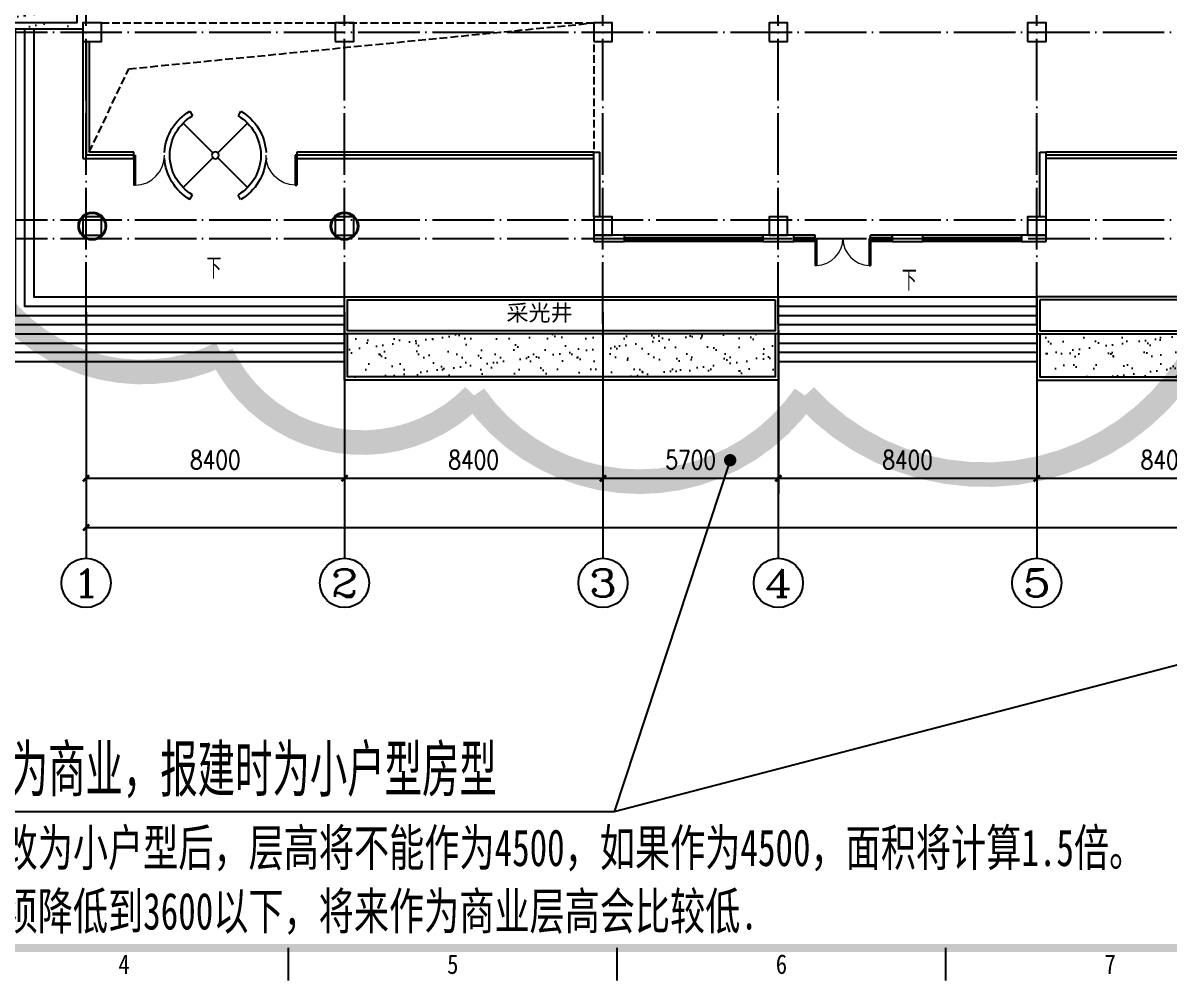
# Model space of a CAD drawing. Extents: x 122060 to 300410, y -425997 to -174060.
# Drawn here: x 161464 to 198716, y -298756 to -267857 of the extents above; entities that cross this region are included whole.
import ezdxf
from ezdxf.enums import TextEntityAlignment as Align

# ---------------------------------------------------------------- set-up
doc = ezdxf.new("R2010")
doc.units = 0
doc.header["$LTSCALE"] = 1000
doc.header["$MEASUREMENT"] = 0
doc.linetypes.add('DASH', pattern=[0.35, 0.25, -0.1])
doc.linetypes.add('DOTE', pattern=[2.42, 2, -0.2, 0.02, -0.2])
doc.layers.get('0').update_dxf_attribs({"linetype": 'CONTINUOUS'})
doc.layers.get('Defpoints').update_dxf_attribs({"linetype": 'CONTINUOUS'})
for name, color, linetype in [('AXIS', 3, 'CONTINUOUS'), ('AXIS_TEXT', 7, 'CONTINUOUS'), ('DIM_LEAD', 3, 'CONTINUOUS'), ('DIM_SYMB', 3, 'CONTINUOUS'), ('DOTE', 1, 'CONTINUOUS'), ('STAIR', 2, 'CONTINUOUS'), ('WINDOW', 4, 'CONTINUOUS'), ('WR-COLUMN', 255, 'CONTINUOUS'), ('WR-WALL', 255, 'CONTINUOUS'), ('图框', 255, 'CONTINUOUS'), ('平面填充', 251, 'CONTINUOUS'), ('平面看线', 8, 'CONTINUOUS'), ('石材', 41, 'CONTINUOUS')]:
    doc.layers.add(name, color=color, linetype=linetype)
doc.layers.add('PUB_TEXT', color=7, linetype='CONTINUOUS', lineweight=0)
doc.styles.add('_TCH_AXIS', font='COMPLEX', dxfattribs={"bigfont": 'GBCBIG'})
doc.styles.add('_TCH_DIM', font='SIMPLEX', dxfattribs={"bigfont": 'GBCBIG'})
doc.styles.add('COMPLEX', font='COMPLEX')
doc.styles.add('dim_font', font='SIMPLEX.shx', dxfattribs={"width": 0.8})
doc.styles.add('TKZ1', font='SIMHEI.TTF', dxfattribs={"width": 0.7})
doc.styles.add('宋体', font='SimSun.ttf')
doc.styles.add('长仿宋', font='SimSun.ttf', dxfattribs={"width": 0.7, "height": 5})
doc.dimstyles.new('DIMN200', dxfattribs={"dimscale": 2, "dimtxt": 300, "dimasz": 100, "dimexe": 250, "dimexo": 300, "dimgap": 150, "dimtad": 1, "dimdec": 0, "dimzin": 0, "dimdsep": 46, "dimtxsty": 'dim_font', "dimblk": 'ARCHTICK', "dimcen": 0.09, "dimclrt": 7, "dimazin": 2, "dimtfac": 1, "dimtdec": 0, "dimtix": 1, "dimtmove": 2, "dimatfit": 3, "dimfxl": 0, "dimtolj": 1, "dimtzin": 0, "dimarcsym": 0})
pattern_1 = [(37.5, (-293122.33, 5159.76), (-25.19734, 770.7295), [0, -608, 0, -680, 0, -650]), (7.5, (-293122.3, 5159.8), (707.9107, 1128.8584), [0, -328, 0, -548, 0, -210]), (327.5, (-293614.3, 5159.76), (1245.65674, 2.2636), [0, -200, 0, -720, 0, -940]), (317.5, (-293614.3, 5159.8), (1202.4506, 351.0702), [0, -100, 0, -472, 0, -540])]

# ---------------------------------------------------------------- blocks, each defined once
blk = doc.blocks.new('图框2')
at = {"layer": '图框', "color": 0}
for p, q in [((22650, 500), (22650, 1000)), ((27688, 500), (27688, 1000)), ((32725, 500), (32725, 1000))]:
    blk.add_line(p, q, dxfattribs=at)
at = {"layer": '图框', "color": 0, "const_width": 120}
blk.add_lwpolyline([(83100, 58400), (2500, 58400), (2500, 1000), (83100, 1000)], close=True, dxfattribs=at)
at = {"layer": '图框', "color": 0, "style": 'TKZ1', "width": 0.85}
for s, p in [('4', (20131, 750)), ('5', (25169, 750)), ('6', (30206, 750)), ('7', (35244, 750))]:
    blk.add_text(s, height=300, dxfattribs=at).set_placement(p, align=Align.MIDDLE)
blk = doc.blocks.new('_ArchTick')
at = {"color": 0, "linetype": 'ByBlock', "const_width": 0.4}
blk.add_lwpolyline([(-0.5, -0.5), (0.5, 0.5)], dxfattribs=at)
blk = doc.blocks.new('*D207')
at = {"layer": 'AXIS', "color": 0, "lineweight": -2}
for p, q in [((163516, -277850), (163516, -283150)), ((171916, -277850), (171916, -283150)), ((163516, -282650), (171916, -282650))]:
    blk.add_line(p, q, dxfattribs=at)
at = {"layer": 'Defpoints', "color": 0}
for p in [(163516, -277250), (171916, -277250), (171916, -282650)]:
    blk.add_point(p, dxfattribs=at)
at = {"layer": 'AXIS', "color": 0, "lineweight": -2, "xscale": 200, "yscale": 200, "zscale": 200, "rotation": 180}
blk.add_blockref('_ArchTick', (163516, -282650), dxfattribs=at)
at = {"layer": 'AXIS', "color": 0, "lineweight": -2, "xscale": 200, "yscale": 200, "zscale": 200}
blk.add_blockref('_ArchTick', (171916, -282650), dxfattribs=at)
at = {"layer": 'AXIS', "color": 7, "insert": (167716, -282050), "char_height": 600, "attachment_point": 5, "style": 'dim_font'}
blk.add_mtext('\\A1;8400', dxfattribs=at)
blk = doc.blocks.new('*D208')
at = {"layer": 'AXIS', "color": 0, "lineweight": -2}
for p, q in [((171916, -277850), (171916, -283150)), ((180316, -277850), (180316, -283150)), ((171916, -282650), (180316, -282650))]:
    blk.add_line(p, q, dxfattribs=at)
at = {"layer": 'Defpoints', "color": 0}
for p in [(171916, -277250), (180316, -277250), (180316, -282650)]:
    blk.add_point(p, dxfattribs=at)
at = {"layer": 'AXIS', "color": 0, "lineweight": -2, "xscale": 200, "yscale": 200, "zscale": 200, "rotation": 180}
blk.add_blockref('_ArchTick', (171916, -282650), dxfattribs=at)
at = {"layer": 'AXIS', "color": 0, "lineweight": -2, "xscale": 200, "yscale": 200, "zscale": 200}
blk.add_blockref('_ArchTick', (180316, -282650), dxfattribs=at)
at = {"layer": 'AXIS', "color": 7, "insert": (176116, -282050), "char_height": 600, "attachment_point": 5, "style": 'dim_font'}
blk.add_mtext('\\A1;8400', dxfattribs=at)
blk = doc.blocks.new('*D209')
at = {"layer": 'AXIS', "color": 0, "lineweight": -2}
for p, q in [((180316, -277850), (180316, -283150)), ((186016, -277850), (186016, -283150)), ((180316, -282650), (186016, -282650))]:
    blk.add_line(p, q, dxfattribs=at)
at = {"layer": 'Defpoints', "color": 0}
for p in [(180316, -277250), (186016, -277250), (186016, -282650)]:
    blk.add_point(p, dxfattribs=at)
at = {"layer": 'AXIS', "color": 0, "lineweight": -2, "xscale": 200, "yscale": 200, "zscale": 200, "rotation": 180}
blk.add_blockref('_ArchTick', (180316, -282650), dxfattribs=at)
at = {"layer": 'AXIS', "color": 0, "lineweight": -2, "xscale": 200, "yscale": 200, "zscale": 200}
blk.add_blockref('_ArchTick', (186016, -282650), dxfattribs=at)
at = {"layer": 'AXIS', "color": 7, "insert": (183166, -282050), "char_height": 600, "attachment_point": 5, "style": 'dim_font'}
blk.add_mtext('\\A1;5700', dxfattribs=at)
blk = doc.blocks.new('*D210')
at = {"layer": 'AXIS', "color": 0, "lineweight": -2}
for p, q in [((186016, -277850), (186016, -283150)), ((194416, -277850), (194416, -283150)), ((186016, -282650), (194416, -282650))]:
    blk.add_line(p, q, dxfattribs=at)
at = {"layer": 'Defpoints', "color": 0}
for p in [(186016, -277250), (194416, -277250), (194416, -282650)]:
    blk.add_point(p, dxfattribs=at)
at = {"layer": 'AXIS', "color": 0, "lineweight": -2, "xscale": 200, "yscale": 200, "zscale": 200, "rotation": 180}
blk.add_blockref('_ArchTick', (186016, -282650), dxfattribs=at)
at = {"layer": 'AXIS', "color": 0, "lineweight": -2, "xscale": 200, "yscale": 200, "zscale": 200}
blk.add_blockref('_ArchTick', (194416, -282650), dxfattribs=at)
at = {"layer": 'AXIS', "color": 7, "insert": (190216, -282050), "char_height": 600, "attachment_point": 5, "style": 'dim_font'}
blk.add_mtext('\\A1;8400', dxfattribs=at)
blk = doc.blocks.new('*D211')
at = {"layer": 'AXIS', "color": 0, "lineweight": -2}
for p, q in [((194416, -277850), (194416, -283150)), ((202816, -277850), (202816, -283150)), ((194416, -282650), (202816, -282650))]:
    blk.add_line(p, q, dxfattribs=at)
at = {"layer": 'Defpoints', "color": 0}
for p in [(194416, -277250), (202816, -277250), (202816, -282650)]:
    blk.add_point(p, dxfattribs=at)
at = {"layer": 'AXIS', "color": 0, "lineweight": -2, "xscale": 200, "yscale": 200, "zscale": 200, "rotation": 180}
blk.add_blockref('_ArchTick', (194416, -282650), dxfattribs=at)
at = {"layer": 'AXIS', "color": 0, "lineweight": -2, "xscale": 200, "yscale": 200, "zscale": 200}
blk.add_blockref('_ArchTick', (202816, -282650), dxfattribs=at)
at = {"layer": 'AXIS', "color": 7, "insert": (198616, -282050), "char_height": 600, "attachment_point": 5, "style": 'dim_font'}
blk.add_mtext('\\A1;8400', dxfattribs=at)
blk = doc.blocks.new('*D220')
at = {"layer": 'AXIS', "color": 0, "lineweight": -2}
for p, q in [((163516, -277850), (163516, -284750)), ((258916, -277850), (258916, -284750)), ((163516, -284250), (258916, -284250))]:
    blk.add_line(p, q, dxfattribs=at)
at = {"layer": 'Defpoints', "color": 0}
for p in [(163516, -277250), (258916, -277250), (258916, -284250)]:
    blk.add_point(p, dxfattribs=at)
at = {"layer": 'AXIS', "color": 0, "lineweight": -2, "xscale": 200, "yscale": 200, "zscale": 200, "rotation": 180}
blk.add_blockref('_ArchTick', (163516, -284250), dxfattribs=at)
at = {"layer": 'AXIS', "color": 0, "lineweight": -2, "xscale": 200, "yscale": 200, "zscale": 200}
blk.add_blockref('_ArchTick', (258916, -284250), dxfattribs=at)
at = {"layer": 'AXIS', "color": 7, "insert": (211216, -283650), "char_height": 600, "attachment_point": 5, "style": 'dim_font'}
blk.add_mtext('\\A1;95400', dxfattribs=at)
blk = doc.blocks.new('_FZHK')
blk.add_lwpolyline([(-0.5, -0.5), (0.5, -0.5), (0.5, 0.5), (-0.5, 0.5)], close=True)
blk = doc.blocks.new('$DorLib2D$00000022')
for p, q in [((-0.25, 0.434), (-0.224, 0.388)), ((0.25, 0.434), (0.224, 0.388)), ((-0.024, 0.024), (-0.316, 0.316)), ((0.024, 0.024), (0.316, 0.316)), ((-0.316, -0.316), (-0.024, -0.024)), ((0.316, -0.316), (0.024, -0.024)), ((-0.25, -0.434), (-0.224, -0.388)), ((0.25, -0.434), (0.224, -0.388))]:
    blk.add_line(p, q)
blk.add_circle((0, 0), 0.0344)
for radius, start, end in [(0.501, 120, 176.7295), (0.448, 120, 240), (0.448, 300, 60), (0.501, 3.2705, 60), (0.501, 183.2705, 240), (0.501, 300, 356.7295)]:
    blk.add_arc((0, 0), radius, start, end)
blk = doc.blocks.new('$DorLib2D$00000001')
for p, q in [((0.45, 0.975), (0.5, 0.975)), ((0.45, 0), (0.45, 0.975)), ((0.5, 0), (0.5, 0.975)), ((0.5, 0), (0.45, 0))]:
    blk.add_line(p, q)
at = {"lineweight": 13}
blk.add_arc((0.475, 0), 0.975, 91.4693, 180, dxfattribs=at)
blk = doc.blocks.new('$DorLib2D$00000002')
for p, q in [((-0.5, 0), (-0.5, 0.4875)), ((-0.475, 0.4875), (-0.5, 0.4875)), ((-0.475, 0), (-0.475, 0.4875)), ((0.475, 0), (0.475, 0.4875)), ((0.475, 0.4875), (0.5, 0.4875)), ((0.5, 0), (0.5, 0.4875)), ((-0.5, 0), (-0.475, 0)), ((0.5, 0), (0.475, 0))]:
    blk.add_line(p, q)
at = {"lineweight": 13}
for centre, start, end in [((-0.4875, 0), 0, 88.53072), ((0.4875, 0), 91.46928, 180)]:
    blk.add_arc(centre, 0.4875, start, end, dxfattribs=at)
blk = doc.blocks.new('_AXISO')
blk.add_circle((0, 0), 0.5)
at = {"layer": 'AXIS_TEXT', "style": 'COMPLEX', "width": 1.041667}
blk.add_attdef('A', text='', height=0.56, dxfattribs=at).set_placement((-0.25, -0.28), (0.25, -0.28), align=Align.FIT)
blk = doc.blocks.new('$TCHSYS$WIN2D')
for p, q in [((-0.5, 0.5), (0.5, 0.5)), ((-0.5, 0.5), (-0.5, -0.5)), ((0.5, 0.5), (0.5, -0.5)), ((0.5, 0.1667), (-0.5, 0.1667)), ((0.5, -0.1667), (-0.5, -0.1667)), ((-0.5, -0.5), (0.5, -0.5))]:
    blk.add_line(p, q)

msp = doc.modelspace()

# ---------------------------------------------------------------- hatches: boundary and pattern name
at = {"layer": '平面填充'}
h = msp.add_hatch(dxfattribs=at)
h.set_pattern_fill('粉刷', color=94, scale=200, style=0)
h.set_pattern_definition([(37.5, (-293122.33, -200), (-25.19734, 770.7295), [0, -608, 0, -680, 0, -650]), (7.5, (-293122.3, -200), (707.9107, 1128.8584), [0, -328, 0, -548, 0, -210]), (327.5, (-293614.3, -200), (1245.65674, 2.2636), [0, -200, 0, -720, 0, -940]), (317.5, (-293614.3, -200), (1202.4506, 351.0702), [0, -100, 0, -472, 0, -540])])
h.paths.add_polyline_path([(159715.6, -268056.9), (159715.6, -251356.9), (180215.6, -251356.9), (180215.6, -254556.9), (163015.6, -254556.9), (163015.6, -268056.9)])
h = msp.add_hatch(dxfattribs=at)
h.set_pattern_fill('粉刷', color=94, scale=200, style=0)
h.set_pattern_definition(pattern_1)
h.paths.add_polyline_path([(172015.6, -279356.9), (185915.6, -279356.9), (185915.6, -277956.9), (172015.6, -277956.9)])
h = msp.add_hatch(dxfattribs=at)
h.set_pattern_fill('粉刷', color=94, scale=200, style=0)
h.set_pattern_definition(pattern_1)
h.paths.add_polyline_path([(194515.6, -279356.9), (211115.6, -279356.9), (211115.6, -277956.9), (194515.6, -277956.9)])

# ---------------------------------------------------------------- linework, layer by layer
at = {"layer": 'AXIS'}
for p, q in [((163515.6, -277249.7), (163515.6, -285249.7)), ((171915.6, -277249.7), (171915.6, -285249.7)), ((180315.6, -277249.7), (180315.6, -285249.7)), ((186015.6, -277249.7), (186015.6, -285249.7)), ((194415.6, -277249.7), (194415.6, -285249.7))]:
    msp.add_line(p, q, dxfattribs=at)
at = {"layer": 'DIM_LEAD'}
for p, q in [((230235.9, -280557.6), (180684.2, -293490)), ((184450.4, -282061.8), (180684.2, -293490)), ((180684.2, -293490), (158636.4, -293490))]:
    msp.add_line(p, q, dxfattribs=at)
at = {"layer": 'DIM_LEAD', "const_width": 200}
msp.add_lwpolyline([(184481.7, -281966.8, 1), (184419.1, -282156.8, 1)], format="xyb", close=True, dxfattribs=at)
at = {"layer": 'DIM_SYMB'}
for points in [[(167615.6, -276364.9, 0, 0, 0), (167615.6, -278356.9, 160, 0, 0), (167615.6, -278956.9, 0, 0, 0)], [(190215.6, -276756.9, 0, 0, 0), (190215.6, -278356.9, 160, 0, 0), (190215.6, -278956.9, 0, 0, 0)]]:
    msp.add_lwpolyline(points, format="xyseb", dxfattribs=at)
at = {"layer": 'DOTE', "linetype": 'DOTE'}
for p, q in [((163515.6, -277632.3), (163515.6, -251217.3)), ((171915.6, -277632.3), (171915.6, -251217.3)), ((180315.6, -277632.3), (180315.6, -251217.3)), ((186015.6, -277632.3), (186015.6, -251217.3)), ((194415.6, -277632.3), (194415.6, -251217.3)), ((160260.5, -268156.9), (260967.3, -268156.9)), ((160260.5, -274256.9), (260967.3, -274256.9)), ((160260.5, -274856.9), (260967.3, -274856.9))]:
    msp.add_line(p, q, dxfattribs=at)
at = {"layer": 'STAIR'}
for p, q in [((186015.6, -276756.9), (194415.6, -276756.9)), ((186015.6, -277056.9), (194415.6, -277056.9)), ((186015.6, -277356.9), (194415.6, -277356.9)), ((186015.6, -277656.9), (194415.6, -277656.9)), ((186015.6, -277956.9), (194415.6, -277956.9)), ((186015.6, -278256.9), (194415.6, -278256.9)), ((186015.6, -278556.9), (194415.6, -278556.9)), ((186015.6, -278856.9), (194415.6, -278856.9))]:
    msp.add_line(p, q, dxfattribs=at)
at = {"layer": 'STAIR', "color": 3}
for points in [[(163415.6, -268056.9), (159715.6, -268056.9), (159715.6, -251156.9), (180415.6, -251156.9), (180415.6, -254756.9)], [(186015.6, -277956.9), (186015.6, -279456.9), (171915.6, -279456.9), (171915.6, -277956.9)], [(185915.6, -277956.9), (185915.6, -279356.9), (172015.6, -279356.9), (172015.6, -277956.9)], [(194415.6, -277956.9), (194415.6, -279456.9), (211215.6, -279456.9), (211215.6, -277956.9)], [(194515.6, -277956.9), (194515.6, -279356.9), (211115.6, -279356.9), (211115.6, -277956.9)]]:
    msp.add_lwpolyline(points, dxfattribs=at)
msp.add_lwpolyline([(159915.6, -267856.9), (159915.6, -251356.9), (180215.6, -251356.9), (180215.6, -254556.9), (163215.6, -254556.9), (163215.6, -267856.9)], close=True, dxfattribs=at)
at = {"layer": 'STAIR'}
for points in [[(159715.6, -268056.9), (159715.6, -278856.9), (171915.6, -278856.9)], [(160015.6, -268056.9), (160015.6, -278556.9), (171915.6, -278556.9)], [(160315.6, -268056.9), (160315.6, -278256.9), (171915.6, -278256.9)], [(160615.6, -268056.9), (160615.6, -277956.9), (171915.6, -277956.9)], [(160915.6, -268056.9), (160915.6, -277656.9), (171915.6, -277656.9)], [(161215.6, -268056.9), (161215.6, -277356.9), (171915.6, -277356.9)], [(161515.6, -268056.9), (161515.6, -277056.9), (171915.6, -277056.9)], [(161815.6, -268056.9), (161815.6, -276756.9), (171915.6, -276756.9)], [(186015.6, -276756.9), (186015.6, -277956.9), (171915.6, -277956.9), (171915.6, -276756.9), (186015.6, -276756.9)], [(194415.6, -276756.9), (194415.6, -277956.9), (211215.6, -277956.9), (211215.6, -276756.9), (194415.6, -276756.9)]]:
    msp.add_lwpolyline(points, dxfattribs=at)
for points in [[(185915.6, -276856.9), (185915.6, -277856.9), (172015.6, -277856.9), (172015.6, -276856.9)], [(194515.6, -276856.9), (194515.6, -277856.9), (211115.6, -277856.9), (211115.6, -276856.9)]]:
    msp.add_lwpolyline(points, close=True, dxfattribs=at)
at = {"layer": 'WINDOW'}
for p, q in [((163415.6, -268456.9), (163415.6, -272256.9)), ((163515.6, -268456.9), (163515.6, -272156.9)), ((163615.6, -268456.9), (163615.6, -272056.9)), ((163415.6, -272256.9), (165065.6, -272256.9)), ((165065.6, -272156.9), (163515.6, -272156.9)), ((165065.6, -272056.9), (163615.6, -272056.9)), ((165065.6, -272256.9), (165065.6, -272056.9)), ((180015.6, -272056.9), (170365.6, -272056.9)), ((170365.6, -272056.9), (170365.6, -272256.9)), ((180015.6, -272156.9), (170365.6, -272156.9)), ((170365.6, -272256.9), (180015.6, -272256.9)), ((202915.6, -272056.9), (194715.6, -272056.9)), ((203015.6, -272156.9), (194715.6, -272156.9)), ((203115.6, -272256.9), (194715.6, -272256.9))]:
    msp.add_line(p, q, dxfattribs=at)
at = {"layer": 'WR-WALL'}
for p, q in [((180015.6, -274156.9), (180015.6, -272056.9)), ((180015.6, -272056.9), (180215.6, -272056.9)), ((180215.6, -274156.9), (180215.6, -272056.9)), ((194515.6, -274156.9), (194515.6, -272056.9)), ((194515.6, -272056.9), (194715.6, -272056.9)), ((194715.6, -274156.9), (194715.6, -272056.9)), ((181015.6, -274756.9), (180015.6, -274756.9)), ((180015.6, -274756.9), (180015.6, -274956.9)), ((181015.6, -274956.9), (181015.6, -274756.9)), ((186515.6, -274756.9), (185515.6, -274756.9)), ((185515.6, -274756.9), (185515.6, -274956.9)), ((186515.6, -274956.9), (186515.6, -274756.9)), ((190715.6, -274756.9), (189715.6, -274756.9)), ((189715.6, -274756.9), (189715.6, -274956.9)), ((190715.6, -274956.9), (190715.6, -274756.9)), ((194715.6, -274756.9), (193915.6, -274756.9)), ((193915.6, -274756.9), (193915.6, -274956.9)), ((194715.6, -274956.9), (194715.6, -274756.9)), ((180015.6, -274956.9), (181015.6, -274956.9)), ((185515.6, -274956.9), (186515.6, -274956.9)), ((189715.6, -274956.9), (190715.6, -274956.9)), ((193915.6, -274956.9), (194715.6, -274956.9))]:
    msp.add_line(p, q, dxfattribs=at)
at = {"layer": '平面填充', "color": 5, "const_width": 800}
msp.add_lwpolyline([(204999.4, -264145.6, 0.5205671), (204406.7, -261692.8, 0.5205671), (202543.9, -261016.2, 0.5205671), (197040.1, -260847, 0.5205671), (190435.5, -260931.6, 0.5205671), (184847, -260931.6, 0.5205671), (176125.6, -260762.4, 0.5205671), (171976.5, -260847, 0.5205671), (165626, -260847, 0.5205671), (161900.3, -261862, 0.5205671), (159275.4, -269643.3, 0.5205671), (159444.8, -273872.3, 0.5205671), (167912.2, -278608.8, 0.5205671), (176125.6, -279962.1, 0.5205671), (186879.2, -279962.1, 0.5205671), (199749.6, -278270.5, 0.5205671)], format="xyb", close=True, dxfattribs=at)
at = {"layer": '平面看线', "linetype": 'DASH'}
for points in [[(163615.6, -272056.9), (164906.9, -269347.7), (180015.6, -267856.9)], [(164015.6, -267856.9), (180015.6, -267856.9), (180015.6, -272056.9)]]:
    msp.add_lwpolyline(points, dxfattribs=at)
at = {"layer": '石材'}
for centre, radius in [((163715.6, -274456.9), 450), ((163715.6, -274456.9), 425), ((171915.6, -274456.9), 450), ((171915.6, -274456.9), 425)]:
    msp.add_circle(centre, radius, dxfattribs=at)

# ---------------------------------------------------------------- block references
at = {"layer": 'AXIS'}
ref = msp.add_blockref('_AXISO', (163515.6, -286049.7), dxfattribs=dict(at, xscale=1600, yscale=1600, zscale=1600))
ref.add_attrib('A', '1', dxfattribs={"layer": 'AXIS_TEXT', "height": 905.1, "style": '_TCH_AXIS', "width": 2.333333}).set_placement((163063.1, -286502.3), (163968.2, -286502.3), align=Align.FIT)
ref = msp.add_blockref('_AXISO', (171915.6, -286049.7), dxfattribs=dict(at, xscale=1600, yscale=1600, zscale=1600))
ref.add_attrib('A', '2', dxfattribs={"layer": 'AXIS_TEXT', "height": 905.1, "style": '_TCH_AXIS', "width": 1.5}).set_placement((171463.1, -286502.3), (172368.2, -286502.3), align=Align.FIT)
ref = msp.add_blockref('_AXISO', (180315.6, -286049.7), dxfattribs=dict(at, xscale=1600, yscale=1600, zscale=1600))
ref.add_attrib('A', '3', dxfattribs={"layer": 'AXIS_TEXT', "height": 905.1, "style": '_TCH_AXIS', "width": 1.5}).set_placement((179863.1, -286502.3), (180768.2, -286502.3), align=Align.FIT)
ref = msp.add_blockref('_AXISO', (186015.6, -286049.7), dxfattribs=dict(at, xscale=1600, yscale=1600, zscale=1600))
ref.add_attrib('A', '4', dxfattribs={"layer": 'AXIS_TEXT', "height": 905.1, "style": '_TCH_AXIS', "width": 1.3125}).set_placement((185563.1, -286502.3), (186468.2, -286502.3), align=Align.FIT)
ref = msp.add_blockref('_AXISO', (194415.6, -286049.7), dxfattribs=dict(at, xscale=1600, yscale=1600, zscale=1600))
ref.add_attrib('A', '5', dxfattribs={"layer": 'AXIS_TEXT', "height": 905.1, "style": '_TCH_AXIS', "width": 1.5}).set_placement((193963.1, -286502.3), (194868.2, -286502.3), align=Align.FIT)
at = {"layer": 'WINDOW'}
for name, p, xscale, yscale, zscale, rotation in [('$DorLib2D$00000022', (167715.6, -272156.9), 3300, -3300, 3300, 179.9999999999658), ('$DorLib2D$00000001', (165565.6, -272156.9), 1000, 1000, 1000, 179.9999999999658), ('$DorLib2D$00000001', (169865.6, -272156.9), -1000, 1000, -1000, 179.9999999999658), ('$TCHSYS$WIN2D', (183265.6, -274856.9), 4500, 200, 4500, 179.9999999999998), ('$TCHSYS$WIN2D', (186865.6, -274856.9), 700, 200, 700, 179.9999999999998), ('$DorLib2D$00000002', (188115.6, -274856.9), 1800, 1800, 1800, 179.9999999999998), ('$TCHSYS$WIN2D', (189365.6, -274856.9), 700, 200, 700, 179.9999999999998), ('$TCHSYS$WIN2D', (192315.6, -274856.9), 3200, 200, 3200, 179.9999999999998)]:
    msp.add_blockref(name, p, dxfattribs=dict(at, xscale=xscale, yscale=yscale, zscale=zscale, rotation=rotation))
at = {"layer": 'WR-COLUMN', "xscale": 600, "yscale": 600, "zscale": 600}
for p in [(163715.6, -268156.9), (171915.6, -268156.9), (180315.6, -268156.9), (186015.6, -268156.9), (194415.6, -268156.9), (163715.6, -274456.9), (171915.6, -274456.9), (180315.6, -274456.9), (186015.6, -274456.9), (194415.6, -274456.9)]:
    msp.add_blockref('_FZHK', p, dxfattribs=at)
at = {"layer": '图框', "color": 0, "linetype": 'ByBlock', "xscale": 2.120689655188471, "yscale": 2.120689654489979, "zscale": 2.120689654490778}
msp.add_blockref('图框2', (122059.6, -300028.5), dxfattribs=at)

# ---------------------------------------------------------------- texts
at = {"layer": 'PUB_TEXT'}
for s, height, style, p in [('下', 675.2, '_TCH_DIM', (167425.7, -276164.9)), ('下', 675.2, '_TCH_DIM', (190025.7, -276556.9)), ('采光井', 525, '宋体', (177179.7, -277533.6)), ('目前为商业，报建时为小户型房型', 1687.943, '_TCH_DIM', (158636.4, -292990))]:
    msp.add_text(s, height=height, dxfattribs=dict(at, style=style)).set_placement(p)
at = {"layer": 'PUB_TEXT', "color": 1, "style": '长仿宋', "width": 0.7}
for s, p in [('报建改为小户型后，层高将不能作为4500，如果作为4500，面积将计算1.5倍。', (158519.4, -295247.3)), ('因此须降低到3600以下，将来作为商业层高会比较低.', (158519.4, -297308))]:
    msp.add_text(s, height=1196.203, dxfattribs=at).set_placement(p)

# ---------------------------------------------------------------- dimensions: what is measured, and where the dimension line sits
at = {"layer": 'AXIS'}
for p1, p2, distance, picture, middle in [((163515.6, -277249.7), (171915.6, -277249.7), -5400, '*D207', (167715.6, -282049.7)), ((163515.6, -277249.7), (258915.6, -277249.7), -7000, '*D220', (211215.6, -283649.7)), ((171915.6, -277249.7), (180315.6, -277249.7), -5400, '*D208', (176115.6, -282049.7)), ((180315.6, -277249.7), (186015.6, -277249.7), -5400, '*D209', (183165.6, -282049.7)), ((186015.6, -277249.7), (194415.6, -277249.7), -5400, '*D210', (190215.6, -282049.7)), ((194415.6, -277249.7), (202815.6, -277249.7), -5400, '*D211', (198615.6, -282049.7))]:
    dim = msp.add_aligned_dim(p1=p1, p2=p2, distance=distance, dimstyle='DIMN200', dxfattribs=at)
    dim.commit()
    dim.dimension.update_dxf_attribs({"geometry": picture, "text_midpoint": middle})

doc.saveas('drawing.dxf')
